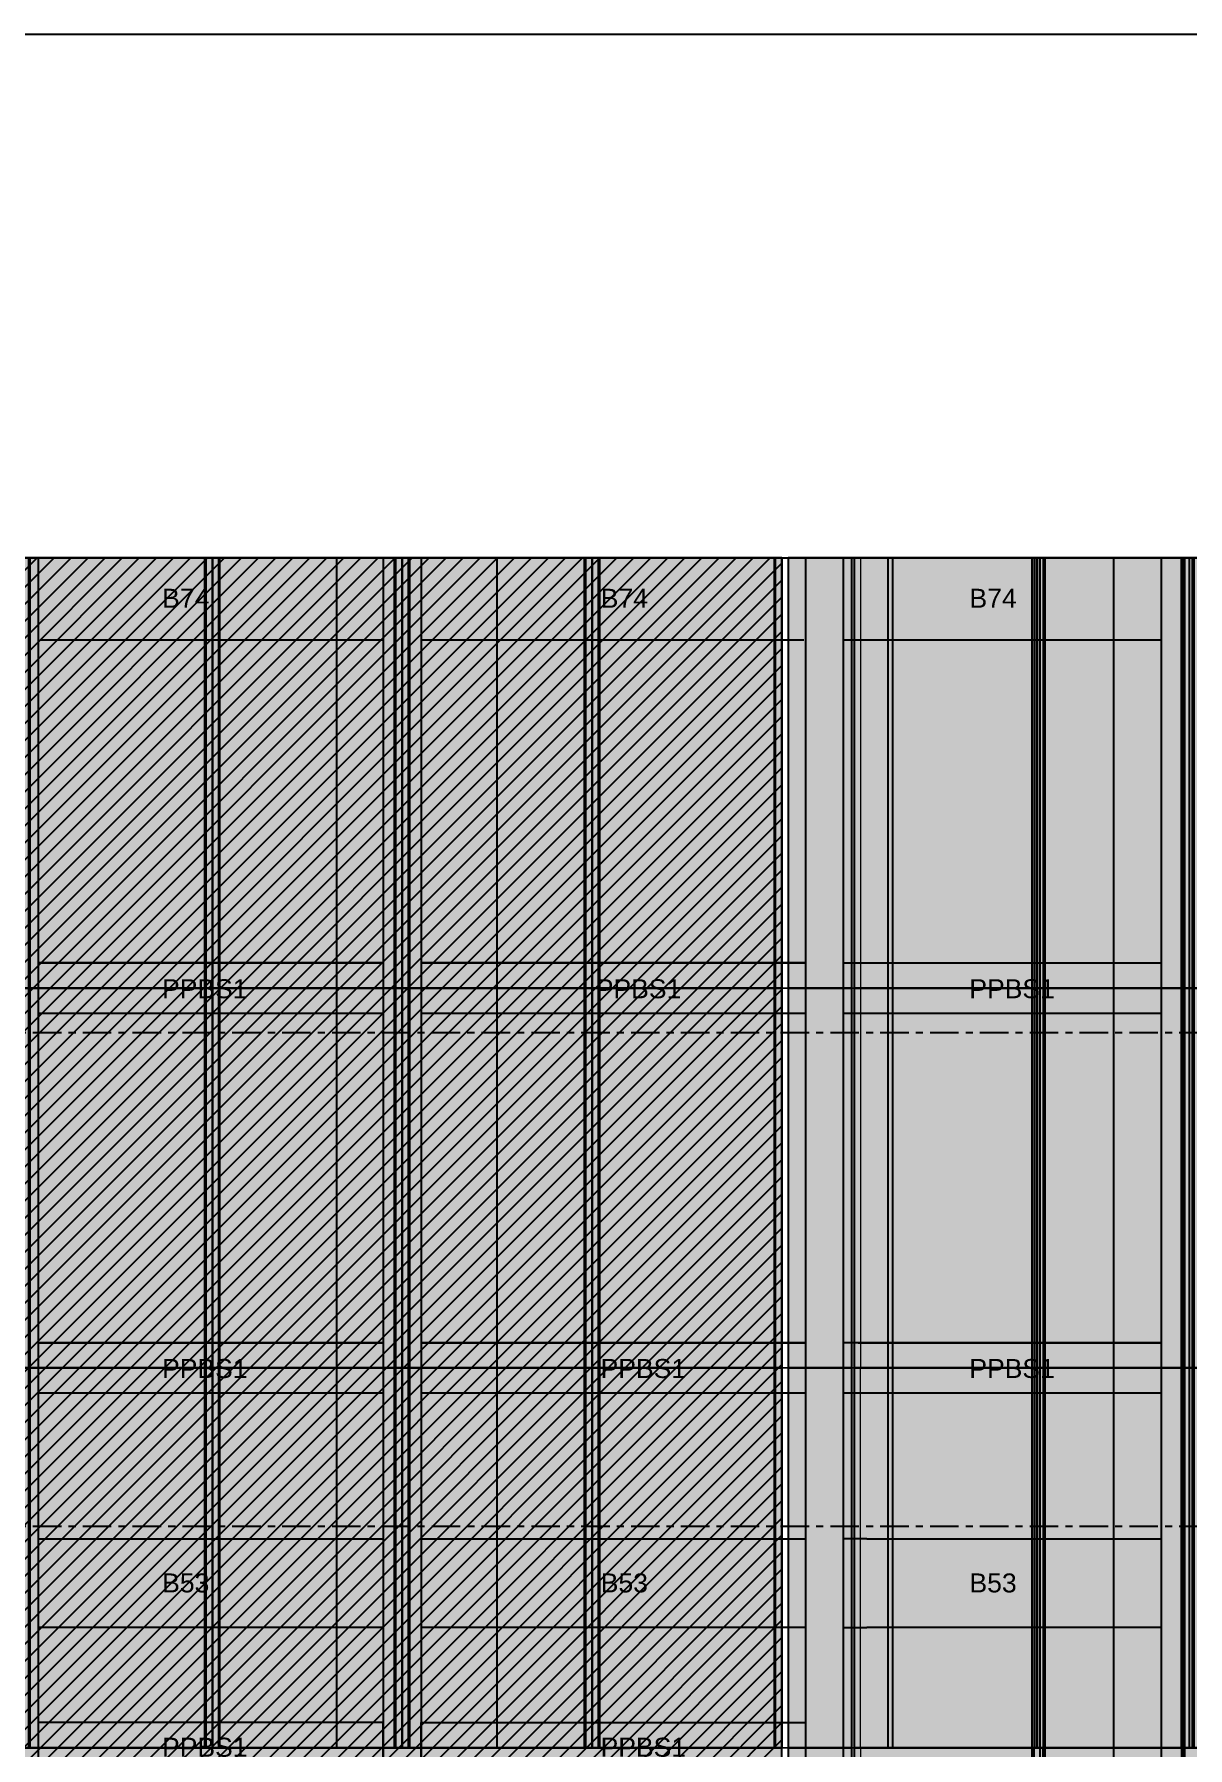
# Model space of a CAD drawing. Header units: millimetres. Extents: x 2519235 to 7246330, y 25937 to 201821.
# Drawn here: x 2960152 to 2969265, y 105290 to 118827 of the extents above; entities that cross this region are included whole.
import ezdxf
from ezdxf.enums import TextEntityAlignment as Align
from ezdxf.xclip import XClip

# ---------------------------------------------------------------- set-up
doc = ezdxf.new("R2010")
doc.units = ezdxf.units.MM
doc.header["$XCLIPFRAME"] = 0
doc.set_wipeout_variables(frame=1)
doc.linetypes.add('HIDDEN', pattern=[0.375, 0.25, -0.125])
doc.linetypes.add('TA_GL_000.90000', pattern=[2.475, 0.9, -0.225, 0.225, -0.225, 0.9])
for name, color, linetype in [('000 - 0_HIDE_OBJ_FRAMING_DEF_SUB_1', 7, 'Continuous'), ('000 - 0_SYM_DWG_GRIDLINE_MAIN_COLOR_251', 7, 'Continuous'), ('000 - CONCRETE_COL_CUT_COLOR_1', 7, 'Continuous'), ('000 - CONCRETE_COL_HATCH_', 7, 'Continuous'), ('000 - CONCRETE_COL_WIPEOUT_', 7, 'Continuous'), ('000 - CONCRETE_PRECAST_CUT_COLOR_3', 7, 'Continuous'), ('000 - CONCRETE_PRECAST_HATCH_', 7, 'Continuous'), ('000 - CONCRETE_PRECAST_MAIN_COLOR_1', 7, 'Continuous'), ('_Text-2', 7, 'Continuous'), ('_Wall-PRECAST-E1', 7, 'HIDDEN'), ('_งานโครงสร้าง', 7, 'Continuous'), ('A-GLAZ-CURT', 7, 'Continuous')]:
    doc.layers.add(name, color=color, linetype=linetype)
doc.styles.add('Arial_5', font='arial.ttf', dxfattribs={"height": 3})
doc.styles.add('TA', font='', dxfattribs={"height": 4.5})
doc.styles.get('TA').set_extended_font_data('Cordia New')

# ---------------------------------------------------------------- blocks, each defined once
blk = doc.blocks.new('DPA_Curved type C_Left - Curved Type C_Left-V87-ENTRANCE 1 - ELEVATION 1')
at = {"layer": '000 - 0_HIDE_OBJ_FRAMING_DEF_SUB_1', "color": 7}
for p, q in [((3015160, 108290), (3015223, 108290)), ((3015223, 108290), (3015262, 108290)), ((3015223, 105290), (3015223, 108290)), ((3015262, 108290), (3015287, 108290)), ((3015262, 105290), (3015262, 108290)), ((3015287, 108290), (3015301, 108290)), ((3015287, 105290), (3015287, 108290)), ((3015301, 108290), (3016026, 108290)), ((3015301, 105290), (3015301, 108290)), ((3016308, 108290), (3015337, 108290)), ((3016026, 108290), (3016385, 108290)), ((3016026, 105290), (3016026, 108290)), ((3016401, 108290), (3016308, 108290)), ((3016387, 108290), (3016362, 108290)), ((3016362, 108290), (3016401, 108290)), ((3016385, 108290), (3016387, 108290)), ((3016385, 105290), (3016385, 108290)), ((3016387, 105290), (3016387, 108290)), ((3016401, 105290), (3016401, 108290)), ((3015223, 105290), (3015160, 105290)), ((3015262, 105290), (3015223, 105290)), ((3015287, 105290), (3015262, 105290)), ((3015301, 105290), (3015287, 105290)), ((3016026, 105290), (3015301, 105290)), ((3015337, 105290), (3016308, 105290)), ((3016310, 105290), (3016026, 105290)), ((3016308, 105290), (3016401, 105290)), ((3016385, 105290), (3016311, 105290)), ((3016401, 105290), (3016362, 105290)), ((3016362, 105290), (3016387, 105290)), ((3016387, 105290), (3016385, 105290))]:
    blk.add_line(p, q, dxfattribs=at)
blk = doc.blocks.new('DPA_Curved type B - Curved Type B-V88-ENTRANCE 1 - ELEVATION 1')
at = {"layer": '000 - 0_HIDE_OBJ_FRAMING_DEF_SUB_1', "color": 7}
for p, q in [((3013952, 108290), (3014045, 108290)), ((3015071, 108290), (3013952, 108290)), ((3014045, 108290), (3014084, 108290)), ((3014084, 108290), (3014109, 108290)), ((3014084, 105290), (3014084, 108290)), ((3014109, 108290), (3014123, 108290)), ((3014109, 105290), (3014109, 108290)), ((3014123, 108290), (3014665, 108290)), ((3014123, 105290), (3014123, 108290)), ((3014665, 108290), (3015207, 108290)), ((3014665, 105290), (3014665, 108290)), ((3015223, 108290), (3015160, 108290)), ((3015208, 108290), (3015183, 108290)), ((3015183, 108290), (3015223, 108290)), ((3015207, 108290), (3015208, 108290)), ((3015207, 105290), (3015207, 108290)), ((3015208, 105290), (3015208, 108290)), ((3015223, 108290), (3015223, 105290)), ((3013952, 105290), (3015071, 105290)), ((3014045, 105290), (3013952, 105290)), ((3014084, 105290), (3014045, 105290)), ((3014109, 105290), (3014084, 105290)), ((3014123, 105290), (3014109, 105290)), ((3014665, 105290), (3014123, 105290)), ((3015207, 105290), (3014665, 105290)), ((3015160, 105290), (3015223, 105290)), ((3015223, 105290), (3015183, 105290)), ((3015183, 105290), (3015208, 105290)), ((3015208, 105290), (3015207, 105290))]:
    blk.add_line(p, q, dxfattribs=at)
blk = doc.blocks.new('DPA_Flat type A - Flat Type A-31215685-ENTRANCE 1 - ELEVATION 1')
at = {"layer": '000 - 0_HIDE_OBJ_FRAMING_DEF_SUB_1', "color": 7}
for p, q in [((3012773, 111290), (3012882, 111290)), ((3012882, 111290), (3012917, 111290)), ((3012882, 108290), (3012882, 111290)), ((3012917, 111290), (3014056, 111290)), ((3012917, 111290), (3012917, 108290)), ((3014056, 111290), (3014060, 111290)), ((3014056, 108290), (3014056, 111290)), ((3014060, 111290), (3014060, 108290)), ((3012882, 108290), (3012773, 108290)), ((3012917, 108290), (3012882, 108290)), ((3014056, 108290), (3012917, 108290)), ((3014060, 108290), (3014056, 108290))]:
    blk.add_line(p, q, dxfattribs=at)
blk = doc.blocks.new('DPA_Curved type A_Corner 1 - Curved Type A_corner 1-V39-ENTRANCE 1 - ELEVATION 1')
at = {"layer": '000 - 0_HIDE_OBJ_FRAMING_DEF_SUB_1', "color": 7}
for p, q in [((3012043, 108290), (3010543, 108290)), ((3010543, 108290), (3010593, 108290)), ((3010543, 105290), (3010543, 108290)), ((3010543, 105290), (3010543, 108290)), ((3010593, 108290), (3010603, 108290)), ((3010593, 105290), (3010593, 108290)), ((3010593, 105290), (3010593, 108290)), ((3010603, 108290), (3011983, 108290)), ((3010603, 105290), (3010603, 108290)), ((3011983, 108290), (3011993, 108290)), ((3011983, 105290), (3011983, 108290)), ((3011993, 108290), (3012043, 108290)), ((3011993, 105290), (3011993, 108290)), ((3011993, 105290), (3011993, 108290)), ((3012043, 108290), (3012043, 105290)), ((3012043, 105290), (3012043, 108290)), ((3010593, 105290), (3010543, 105290)), ((3010543, 105290), (3012043, 105290)), ((3010603, 105290), (3010593, 105290)), ((3011983, 105290), (3010603, 105290)), ((3011993, 105290), (3011983, 105290)), ((3012043, 105290), (3011993, 105290))]:
    blk.add_line(p, q, dxfattribs=at)
blk = doc.blocks.new('DPA_Curved type B - Curved Type B-V5-ENTRANCE 1 - ELEVATION 1')
at = {"layer": '000 - 0_HIDE_OBJ_FRAMING_DEF_SUB_1', "color": 7}
for p, q in [((3007543, 105290), (3007593, 105290)), ((3009043, 105290), (3007543, 105290)), ((3007543, 105290), (3007543, 102290)), ((3007543, 102290), (3007543, 105290)), ((3007593, 105290), (3007603, 105290)), ((3007593, 102290), (3007593, 105290)), ((3007593, 102290), (3007593, 105290)), ((3007603, 105290), (3008293, 105290)), ((3007603, 102290), (3007603, 105290)), ((3008293, 105290), (3008983, 105290)), ((3008293, 102290), (3008293, 105290)), ((3008983, 105290), (3008993, 105290)), ((3008983, 102290), (3008983, 105290)), ((3008993, 105290), (3009043, 105290)), ((3008993, 102290), (3008993, 105290)), ((3008993, 102290), (3008993, 105290)), ((3009043, 105290), (3009043, 102290)), ((3009043, 102290), (3009043, 105290)), ((3007543, 102290), (3009043, 102290)), ((3007593, 102290), (3007543, 102290)), ((3007603, 102290), (3007593, 102290)), ((3008293, 102290), (3007603, 102290)), ((3008983, 102290), (3008293, 102290)), ((3008993, 102290), (3008983, 102290)), ((3009043, 102290), (3008993, 102290))]:
    blk.add_line(p, q, dxfattribs=at)
blk = doc.blocks.new('DPA_Curved type C_Left - Curved Type C_Left-V40-ENTRANCE 1 - ELEVATION 1')
at = {"layer": '000 - 0_HIDE_OBJ_FRAMING_DEF_SUB_1', "color": 7}
for p, q in [((3009043, 108290), (3007543, 108290)), ((3007543, 108290), (3007593, 108290)), ((3007543, 105290), (3007543, 108290)), ((3007543, 105290), (3007543, 108290)), ((3007593, 108290), (3007603, 108290)), ((3007593, 105290), (3007593, 108290)), ((3007593, 105290), (3007593, 108290)), ((3007603, 108290), (3008527, 108290)), ((3007603, 105290), (3007603, 108290)), ((3008527, 108290), (3008983, 108290)), ((3008527, 105290), (3008527, 108290)), ((3008983, 108290), (3008993, 108290)), ((3008983, 105290), (3008983, 108290)), ((3008993, 108290), (3009043, 108290)), ((3008993, 105290), (3008993, 108290)), ((3008993, 105290), (3008993, 108290)), ((3009043, 108290), (3009043, 105290)), ((3009043, 105290), (3009043, 108290)), ((3007593, 105290), (3007543, 105290)), ((3007543, 105290), (3009043, 105290)), ((3007603, 105290), (3007593, 105290)), ((3008527, 105290), (3007603, 105290)), ((3008983, 105290), (3008527, 105290)), ((3008993, 105290), (3008983, 105290)), ((3009043, 105290), (3008993, 105290))]:
    blk.add_line(p, q, dxfattribs=at)
blk = doc.blocks.new('DPA_Curved type A_Corner 2 - Curved Type A_corner 2-V41-ENTRANCE 1 - ELEVATION 1')
at = {"layer": '000 - 0_HIDE_OBJ_FRAMING_DEF_SUB_1', "color": 7}
for p, q in [((3007543, 108290), (3006043, 108290)), ((3006043, 108290), (3006093, 108290)), ((3006043, 105290), (3006043, 108290)), ((3006043, 105290), (3006043, 108290)), ((3006093, 108290), (3006103, 108290)), ((3006093, 105290), (3006093, 108290)), ((3006093, 105290), (3006093, 108290)), ((3006103, 108290), (3007483, 108290)), ((3006103, 105290), (3006103, 108290)), ((3007483, 108290), (3007493, 108290)), ((3007483, 105290), (3007483, 108290)), ((3007493, 108290), (3007543, 108290)), ((3007493, 105290), (3007493, 108290)), ((3007493, 105290), (3007493, 108290)), ((3007543, 108290), (3007543, 105290)), ((3007543, 105290), (3007543, 108290)), ((3006093, 105290), (3006043, 105290)), ((3006043, 105290), (3007543, 105290)), ((3006103, 105290), (3006093, 105290)), ((3007483, 105290), (3006103, 105290)), ((3007493, 105290), (3007483, 105290)), ((3007543, 105290), (3007493, 105290))]:
    blk.add_line(p, q, dxfattribs=at)
blk = doc.blocks.new('DPA_Curved type A_Corner 1 - Curved Type A_corner 1-V42-ENTRANCE 1 - ELEVATION 1')
at = {"layer": '000 - 0_HIDE_OBJ_FRAMING_DEF_SUB_1', "color": 7}
for p, q in [((3012043, 111290), (3010543, 111290)), ((3010543, 111290), (3010593, 111290)), ((3010543, 108290), (3010543, 111290)), ((3010543, 108290), (3010543, 111290)), ((3010593, 111290), (3010603, 111290)), ((3010593, 108290), (3010593, 111290)), ((3010593, 108290), (3010593, 111290)), ((3010603, 111290), (3011983, 111290)), ((3010603, 108290), (3010603, 111290)), ((3011983, 111290), (3011993, 111290)), ((3011983, 108290), (3011983, 111290)), ((3011993, 111290), (3012043, 111290)), ((3011993, 108290), (3011993, 111290)), ((3011993, 108290), (3011993, 111290)), ((3012043, 111290), (3012043, 108290)), ((3012043, 108290), (3012043, 111290)), ((3010593, 108290), (3010543, 108290)), ((3010543, 108290), (3012043, 108290)), ((3010603, 108290), (3010593, 108290)), ((3011983, 108290), (3010603, 108290)), ((3011993, 108290), (3011983, 108290)), ((3012043, 108290), (3011993, 108290))]:
    blk.add_line(p, q, dxfattribs=at)
blk = doc.blocks.new('DPA_Curved type B - Curved Type B-V43-ENTRANCE 1 - ELEVATION 1')
at = {"layer": '000 - 0_HIDE_OBJ_FRAMING_DEF_SUB_1', "color": 7}
for p, q in [((3009043, 111290), (3009093, 111290)), ((3010543, 111290), (3009043, 111290)), ((3009043, 111290), (3009043, 108290)), ((3009043, 108290), (3009043, 111290)), ((3009093, 111290), (3009103, 111290)), ((3009093, 108290), (3009093, 111290)), ((3009093, 108290), (3009093, 111290)), ((3009103, 111290), (3009793, 111290)), ((3009103, 108290), (3009103, 111290)), ((3009793, 111290), (3010483, 111290)), ((3009793, 108290), (3009793, 111290)), ((3010483, 111290), (3010493, 111290)), ((3010483, 108290), (3010483, 111290)), ((3010493, 111290), (3010543, 111290)), ((3010493, 108290), (3010493, 111290)), ((3010493, 108290), (3010493, 111290)), ((3010543, 111290), (3010543, 108290)), ((3010543, 108290), (3010543, 111290)), ((3009043, 108290), (3010543, 108290)), ((3009093, 108290), (3009043, 108290)), ((3009103, 108290), (3009093, 108290)), ((3009793, 108290), (3009103, 108290)), ((3010483, 108290), (3009793, 108290)), ((3010493, 108290), (3010483, 108290)), ((3010543, 108290), (3010493, 108290))]:
    blk.add_line(p, q, dxfattribs=at)
blk = doc.blocks.new('DPA_Curved type C_Left - Curved Type C_Left-V44-ENTRANCE 1 - ELEVATION 1')
at = {"layer": '000 - 0_HIDE_OBJ_FRAMING_DEF_SUB_1', "color": 7}
for p, q in [((3009043, 111290), (3007543, 111290)), ((3007543, 111290), (3007593, 111290)), ((3007543, 108290), (3007543, 111290)), ((3007543, 108290), (3007543, 111290)), ((3007593, 111290), (3007603, 111290)), ((3007593, 108290), (3007593, 111290)), ((3007593, 108290), (3007593, 111290)), ((3007603, 111290), (3008527, 111290)), ((3007603, 108290), (3007603, 111290)), ((3008527, 111290), (3008983, 111290)), ((3008527, 108290), (3008527, 111290)), ((3008983, 111290), (3008993, 111290)), ((3008983, 108290), (3008983, 111290)), ((3008993, 111290), (3009043, 111290)), ((3008993, 108290), (3008993, 111290)), ((3008993, 108290), (3008993, 111290)), ((3009043, 111290), (3009043, 108290)), ((3009043, 108290), (3009043, 111290)), ((3007593, 108290), (3007543, 108290)), ((3007543, 108290), (3009043, 108290)), ((3007603, 108290), (3007593, 108290)), ((3008527, 108290), (3007603, 108290)), ((3008983, 108290), (3008527, 108290)), ((3008993, 108290), (3008983, 108290)), ((3009043, 108290), (3008993, 108290))]:
    blk.add_line(p, q, dxfattribs=at)
blk = doc.blocks.new('DPA_Curved type A_Corner 2 - Curved Type A_corner 2-V45-ENTRANCE 1 - ELEVATION 1')
at = {"layer": '000 - 0_HIDE_OBJ_FRAMING_DEF_SUB_1', "color": 7}
for p, q in [((3007543, 111290), (3006043, 111290)), ((3006043, 111290), (3006093, 111290)), ((3006043, 108290), (3006043, 111290)), ((3006043, 108290), (3006043, 111290)), ((3006093, 111290), (3006103, 111290)), ((3006093, 108290), (3006093, 111290)), ((3006093, 108290), (3006093, 111290)), ((3006103, 111290), (3007483, 111290)), ((3006103, 108290), (3006103, 111290)), ((3007483, 111290), (3007493, 111290)), ((3007483, 108290), (3007483, 111290)), ((3007493, 111290), (3007543, 111290)), ((3007493, 108290), (3007493, 111290)), ((3007493, 108290), (3007493, 111290)), ((3007543, 111290), (3007543, 108290)), ((3007543, 108290), (3007543, 111290)), ((3006093, 108290), (3006043, 108290)), ((3006043, 108290), (3007543, 108290)), ((3006103, 108290), (3006093, 108290)), ((3007483, 108290), (3006103, 108290)), ((3007493, 108290), (3007483, 108290)), ((3007543, 108290), (3007493, 108290))]:
    blk.add_line(p, q, dxfattribs=at)
blk = doc.blocks.new('DPA_Curved type A_Corner 1 - Curved Type A_corner 1-31495883-ENTRANCE 1 - ELEVATION 1')
at = {"layer": '000 - 0_HIDE_OBJ_FRAMING_DEF_SUB_1', "color": 7}
for p, q in [((3012043, 114690), (3010543, 114690)), ((3010543, 114690), (3010593, 114690)), ((3010543, 111290), (3010543, 114690)), ((3010543, 111290), (3010543, 114690)), ((3010593, 114690), (3010603, 114690)), ((3010593, 111290), (3010593, 114690)), ((3010593, 111290), (3010593, 114690)), ((3010603, 114690), (3011983, 114690)), ((3010603, 111290), (3010603, 114690)), ((3011983, 114690), (3011993, 114690)), ((3011983, 111290), (3011983, 114690)), ((3011993, 114690), (3012043, 114690)), ((3011993, 111290), (3011993, 114690)), ((3011993, 111290), (3011993, 114690)), ((3012043, 114690), (3012043, 111290)), ((3012043, 111290), (3012043, 114690)), ((3010593, 111290), (3010543, 111290)), ((3010543, 111290), (3012043, 111290)), ((3010603, 111290), (3010593, 111290)), ((3011983, 111290), (3010603, 111290)), ((3011993, 111290), (3011983, 111290)), ((3012043, 111290), (3011993, 111290))]:
    blk.add_line(p, q, dxfattribs=at)
blk = doc.blocks.new('DPA_Curved type B - Curved Type B-V46-ENTRANCE 1 - ELEVATION 1')
at = {"layer": '000 - 0_HIDE_OBJ_FRAMING_DEF_SUB_1', "color": 7}
for p, q in [((3009043, 114690), (3009093, 114690)), ((3010543, 114690), (3009043, 114690)), ((3009043, 114690), (3009043, 111290)), ((3009043, 111290), (3009043, 114690)), ((3009093, 114690), (3009103, 114690)), ((3009093, 111290), (3009093, 114690)), ((3009093, 111290), (3009093, 114690)), ((3009103, 114690), (3009793, 114690)), ((3009103, 111290), (3009103, 114690)), ((3009793, 114690), (3010483, 114690)), ((3009793, 111290), (3009793, 114690)), ((3010483, 114690), (3010493, 114690)), ((3010483, 111290), (3010483, 114690)), ((3010493, 114690), (3010543, 114690)), ((3010493, 111290), (3010493, 114690)), ((3010493, 111290), (3010493, 114690)), ((3010543, 114690), (3010543, 111290)), ((3010543, 111290), (3010543, 114690)), ((3009043, 111290), (3010543, 111290)), ((3009093, 111290), (3009043, 111290)), ((3009103, 111290), (3009093, 111290)), ((3009793, 111290), (3009103, 111290)), ((3010483, 111290), (3009793, 111290)), ((3010493, 111290), (3010483, 111290)), ((3010543, 111290), (3010493, 111290))]:
    blk.add_line(p, q, dxfattribs=at)
blk = doc.blocks.new('DPA_Curved type C_Left - Curved Type C_Left-31496683-ENTRANCE 1 - ELEVATION 1')
at = {"layer": '000 - 0_HIDE_OBJ_FRAMING_DEF_SUB_1', "color": 7}
for p, q in [((3009043, 114690), (3007543, 114690)), ((3007543, 114690), (3007593, 114690)), ((3007543, 111290), (3007543, 114690)), ((3007543, 111290), (3007543, 114690)), ((3007593, 114690), (3007603, 114690)), ((3007593, 111290), (3007593, 114690)), ((3007593, 111290), (3007593, 114690)), ((3007603, 114690), (3008527, 114690)), ((3007603, 111290), (3007603, 114690)), ((3008527, 114690), (3008983, 114690)), ((3008527, 111290), (3008527, 114690)), ((3008983, 114690), (3008993, 114690)), ((3008983, 111290), (3008983, 114690)), ((3008993, 114690), (3009043, 114690)), ((3008993, 111290), (3008993, 114690)), ((3008993, 111290), (3008993, 114690)), ((3009043, 114690), (3009043, 111290)), ((3009043, 111290), (3009043, 114690)), ((3007593, 111290), (3007543, 111290)), ((3007543, 111290), (3009043, 111290)), ((3007603, 111290), (3007593, 111290)), ((3008527, 111290), (3007603, 111290)), ((3008983, 111290), (3008527, 111290)), ((3008993, 111290), (3008983, 111290)), ((3009043, 111290), (3008993, 111290))]:
    blk.add_line(p, q, dxfattribs=at)
blk = doc.blocks.new('DPA_Curved type A_Corner 2 - Curved Type A_corner 2-31216937-ENTRANCE 1 - ELEVATION 1')
at = {"layer": '000 - 0_HIDE_OBJ_FRAMING_DEF_SUB_1', "color": 7}
for p, q in [((3007543, 114690), (3006043, 114690)), ((3006043, 114690), (3006093, 114690)), ((3006043, 111290), (3006043, 114690)), ((3006043, 111290), (3006043, 114690)), ((3006093, 114690), (3006103, 114690)), ((3006093, 111290), (3006093, 114690)), ((3006093, 111290), (3006093, 114690)), ((3006103, 114690), (3007483, 114690)), ((3006103, 111290), (3006103, 114690)), ((3007483, 114690), (3007493, 114690)), ((3007483, 111290), (3007483, 114690)), ((3007493, 114690), (3007543, 114690)), ((3007493, 111290), (3007493, 114690)), ((3007493, 111290), (3007493, 114690)), ((3007543, 114690), (3007543, 111290)), ((3007543, 111290), (3007543, 114690)), ((3006093, 111290), (3006043, 111290)), ((3006043, 111290), (3007543, 111290)), ((3006103, 111290), (3006093, 111290)), ((3007483, 111290), (3006103, 111290)), ((3007493, 111290), (3007483, 111290)), ((3007543, 111290), (3007493, 111290))]:
    blk.add_line(p, q, dxfattribs=at)
blk = doc.blocks.new('DPA_Curved type B - Curved Type B-31237767-ENTRANCE 1 - ELEVATION 1')
at = {"layer": '000 - 0_HIDE_OBJ_FRAMING_DEF_SUB_1', "color": 7}
for p, q in [((3013952, 105290), (3014044, 105290)), ((3015071, 105290), (3013952, 105290)), ((3014044, 105290), (3014084, 105290)), ((3014084, 105290), (3014108, 105290)), ((3014084, 103540), (3014084, 105290)), ((3014108, 105290), (3014123, 105290)), ((3014108, 103540), (3014108, 105290)), ((3014123, 105290), (3014665, 105290)), ((3014123, 103540), (3014123, 105290)), ((3014665, 105290), (3015207, 105290)), ((3014665, 103540), (3014665, 105290)), ((3015223, 105290), (3015160, 105290)), ((3015208, 105290), (3015183, 105290)), ((3015183, 105290), (3015223, 105290)), ((3015207, 105290), (3015208, 105290)), ((3015207, 103540), (3015207, 105290)), ((3015208, 103540), (3015208, 105290)), ((3015223, 105290), (3015223, 103540)), ((3014060, 103540), (3015071, 103540)), ((3014084, 103540), (3014060, 103540)), ((3014108, 103540), (3014084, 103540)), ((3014123, 103540), (3014108, 103540)), ((3014665, 103540), (3014123, 103540)), ((3015207, 103540), (3014665, 103540)), ((3015160, 103540), (3015223, 103540)), ((3015223, 103540), (3015183, 103540)), ((3015183, 103540), (3015208, 103540)), ((3015208, 103540), (3015207, 103540))]:
    blk.add_line(p, q, dxfattribs=at)
blk = doc.blocks.new('DPA_Curved type C_Left - Curved Type C_Left-V58-ENTRANCE 1 - ELEVATION 1')
at = {"layer": '000 - 0_HIDE_OBJ_FRAMING_DEF_SUB_1', "color": 7}
for p, q in [((3016308, 114690), (3015130, 114690)), ((3015130, 114690), (3015223, 114690)), ((3015223, 114690), (3015262, 114690)), ((3015223, 111290), (3015223, 114690)), ((3015262, 114690), (3015287, 114690)), ((3015262, 111290), (3015262, 114690)), ((3015287, 114690), (3015301, 114690)), ((3015287, 111290), (3015287, 114690)), ((3015301, 114690), (3016026, 114690)), ((3015301, 111290), (3015301, 114690)), ((3016026, 114690), (3016385, 114690)), ((3016026, 111290), (3016026, 114690)), ((3016401, 114690), (3016308, 114690)), ((3016387, 114690), (3016362, 114690)), ((3016362, 114690), (3016401, 114690)), ((3016385, 114690), (3016387, 114690)), ((3016385, 111290), (3016385, 114690)), ((3016387, 111290), (3016387, 114690)), ((3016401, 111290), (3016401, 114690)), ((3015223, 111290), (3015160, 111290)), ((3015262, 111290), (3015223, 111290)), ((3015287, 111290), (3015262, 111290)), ((3015301, 111290), (3015287, 111290)), ((3016026, 111290), (3015301, 111290)), ((3015337, 111290), (3016308, 111290)), ((3016385, 111290), (3016026, 111290)), ((3016308, 111290), (3016401, 111290)), ((3016401, 111290), (3016362, 111290)), ((3016362, 111290), (3016387, 111290)), ((3016387, 111290), (3016385, 111290))]:
    blk.add_line(p, q, dxfattribs=at)
blk = doc.blocks.new('DPA_Curved type B - Curved Type B-V59-ENTRANCE 1 - ELEVATION 1')
at = {"layer": '000 - 0_HIDE_OBJ_FRAMING_DEF_SUB_1', "color": 7}
for p, q in [((3013952, 114690), (3014045, 114690)), ((3015130, 114690), (3013952, 114690)), ((3014045, 114690), (3014084, 114690)), ((3014084, 114690), (3014109, 114690)), ((3014084, 111290), (3014084, 114690)), ((3014109, 114690), (3014123, 114690)), ((3014109, 111290), (3014109, 114690)), ((3014123, 114690), (3014665, 114690)), ((3014123, 111290), (3014123, 114690)), ((3014665, 114690), (3015207, 114690)), ((3014665, 111290), (3014665, 114690)), ((3015223, 114690), (3015130, 114690)), ((3015208, 114690), (3015183, 114690)), ((3015183, 114690), (3015223, 114690)), ((3015207, 114690), (3015208, 114690)), ((3015207, 111290), (3015207, 114690)), ((3015208, 111290), (3015208, 114690)), ((3015223, 114690), (3015223, 111290)), ((3013952, 111290), (3015071, 111290)), ((3014045, 111290), (3013952, 111290)), ((3014084, 111290), (3014045, 111290)), ((3014109, 111290), (3014084, 111290)), ((3014123, 111290), (3014109, 111290)), ((3014665, 111290), (3014123, 111290)), ((3015207, 111290), (3014665, 111290)), ((3015160, 111290), (3015223, 111290)), ((3015223, 111290), (3015183, 111290)), ((3015183, 111290), (3015208, 111290)), ((3015208, 111290), (3015207, 111290))]:
    blk.add_line(p, q, dxfattribs=at)
blk = doc.blocks.new('DPA_Flat type A - Flat Type A-31215675-ENTRANCE 1 - ELEVATION 1')
at = {"layer": '000 - 0_HIDE_OBJ_FRAMING_DEF_SUB_1', "color": 7}
for p, q in [((3012773, 114690), (3012882, 114690)), ((3012882, 114690), (3012917, 114690)), ((3012882, 111290), (3012882, 114690)), ((3012917, 114690), (3014056, 114690)), ((3012917, 114690), (3012917, 111290)), ((3014056, 114690), (3014060, 114690)), ((3014056, 111290), (3014056, 114690)), ((3014060, 114690), (3014060, 111290)), ((3012882, 111290), (3012773, 111290)), ((3012917, 111290), (3012882, 111290)), ((3014056, 111290), (3012917, 111290)), ((3014060, 111290), (3014056, 111290))]:
    blk.add_line(p, q, dxfattribs=at)
blk = doc.blocks.new('DPA_Curved type C_Left - Curved Type C_Left-31496682-ENTRANCE 1 - ELEVATION 1')
at = {"layer": '000 - 0_HIDE_OBJ_FRAMING_DEF_SUB_1', "color": 7}
for p, q in [((3015160, 111290), (3015223, 111290)), ((3015223, 111290), (3015262, 111290)), ((3015223, 108290), (3015223, 111290)), ((3015262, 111290), (3015287, 111290)), ((3015262, 108290), (3015262, 111290)), ((3015287, 111290), (3015301, 111290)), ((3015287, 108290), (3015287, 111290)), ((3015301, 111290), (3016026, 111290)), ((3015301, 108290), (3015301, 111290)), ((3016308, 111290), (3015337, 111290)), ((3016026, 111290), (3016385, 111290)), ((3016026, 108290), (3016026, 111290)), ((3016401, 111290), (3016308, 111290)), ((3016387, 111290), (3016362, 111290)), ((3016362, 111290), (3016401, 111290)), ((3016385, 111290), (3016387, 111290)), ((3016385, 108290), (3016385, 111290)), ((3016387, 108290), (3016387, 111290)), ((3016401, 108290), (3016401, 111290)), ((3015223, 108290), (3015160, 108290)), ((3015262, 108290), (3015223, 108290)), ((3015287, 108290), (3015262, 108290)), ((3015301, 108290), (3015287, 108290)), ((3016026, 108290), (3015301, 108290)), ((3015337, 108290), (3016308, 108290)), ((3016385, 108290), (3016026, 108290)), ((3016308, 108290), (3016401, 108290)), ((3016401, 108290), (3016362, 108290)), ((3016362, 108290), (3016387, 108290)), ((3016387, 108290), (3016385, 108290))]:
    blk.add_line(p, q, dxfattribs=at)
blk = doc.blocks.new('DPA_Curved type B - Curved Type B-V37-ENTRANCE 1 - ELEVATION 1')
at = {"layer": '000 - 0_HIDE_OBJ_FRAMING_DEF_SUB_1', "color": 7}
for p, q in [((3013952, 111290), (3014045, 111290)), ((3015071, 111290), (3013952, 111290)), ((3014045, 111290), (3014084, 111290)), ((3014084, 111290), (3014109, 111290)), ((3014084, 108290), (3014084, 111290)), ((3014109, 111290), (3014123, 111290)), ((3014109, 108290), (3014109, 111290)), ((3014123, 111290), (3014665, 111290)), ((3014123, 108290), (3014123, 111290)), ((3014665, 111290), (3015207, 111290)), ((3014665, 108290), (3014665, 111290)), ((3015223, 111290), (3015160, 111290)), ((3015208, 111290), (3015183, 111290)), ((3015183, 111290), (3015223, 111290)), ((3015207, 111290), (3015208, 111290)), ((3015207, 108290), (3015207, 111290)), ((3015208, 108290), (3015208, 111290)), ((3015223, 111290), (3015223, 108290)), ((3013952, 108290), (3015071, 108290)), ((3014045, 108290), (3013952, 108290)), ((3014084, 108290), (3014045, 108290)), ((3014109, 108290), (3014084, 108290)), ((3014123, 108290), (3014109, 108290)), ((3014665, 108290), (3014123, 108290)), ((3015207, 108290), (3014665, 108290)), ((3015160, 108290), (3015223, 108290)), ((3015223, 108290), (3015183, 108290)), ((3015183, 108290), (3015208, 108290)), ((3015208, 108290), (3015207, 108290))]:
    blk.add_line(p, q, dxfattribs=at)
blk = doc.blocks.new('DPA_CP_Entrance Louver Grill Vertical - Louver Grill Vertical Z-V33-ENTRANCE 1 - ELEVATION 1')
at = {"layer": '000 - 0_HIDE_OBJ_FRAMING_DEF_SUB_1', "color": 7}
for p, q in [((3010542, 114690), (3010592, 114690)), ((3010542, 114690), (3010592, 114690)), ((3012042, 114690), (3010542, 114690)), ((3011992, 114690), (3012042, 114690)), ((3011992, 114690), (3012042, 114690))]:
    blk.add_line(p, q, dxfattribs=at)
blk = doc.blocks.new('W-1-PP17-ENT1_REV02_20260415-155428_PP17_ENT1_EX_ELE1')
at = {"layer": '000 - 0_HIDE_OBJ_FRAMING_DEF_SUB_1', "color": 7, "lineweight": 9}
for p, q in [((11100, 111290), (11100, 114690)), ((11100, 114690), (11685, 114690)), ((11685, 114690), (11861, 114690)), ((11720, 114690), (11720, 111290)), ((11923, 114690), (11861, 114690)), ((11100, 108290), (11100, 111290)), ((11100, 111290), (11685, 111290)), ((11685, 111290), (11100, 111290)), ((11685, 111290), (11861, 111290)), ((11861, 111290), (11685, 111290)), ((11720, 111290), (11720, 108290)), ((11923, 111290), (11861, 111290)), ((11861, 111290), (11923, 111290)), ((11685, 108290), (11100, 108290)), ((11100, 105290), (11100, 108290)), ((11100, 108290), (11685, 108290)), ((11861, 108290), (11685, 108290)), ((11685, 108290), (11861, 108290)), ((11720, 105290), (11720, 108290)), ((11861, 108290), (11923, 108290)), ((11923, 108290), (11861, 108290)), ((11685, 105290), (11100, 105290)), ((11100, 102290), (11100, 105290)), ((11100, 105290), (11685, 105290)), ((11685, 105290), (11861, 105290)), ((11861, 105290), (11685, 105290)), ((11720, 105290), (11720, 102290)), ((11923, 105290), (11861, 105290)), ((11861, 105290), (11923, 105290))]:
    blk.add_line(p, q, dxfattribs=at)
at = {"layer": 'A-GLAZ-CURT', "color": 7}
for name, p in [('DPA_Curved type A_Corner 2 - Curved Type A_corner 2-31216937-ENTRANCE 1 - ELEVATION 1', (-3000943, 0)), ('DPA_Curved type C_Left - Curved Type C_Left-31496683-ENTRANCE 1 - ELEVATION 1', (-3000943, 0)), ('DPA_Curved type B - Curved Type B-V46-ENTRANCE 1 - ELEVATION 1', (-3000943, 0)), ('DPA_CP_Entrance Louver Grill Vertical - Louver Grill Vertical Z-V33-ENTRANCE 1 - ELEVATION 1', (-3000943, 0)), ('DPA_Curved type A_Corner 1 - Curved Type A_corner 1-31495883-ENTRANCE 1 - ELEVATION 1', (-3000943, 0)), ('DPA_Flat type A - Flat Type A-31215675-ENTRANCE 1 - ELEVATION 1', (-3000943, 0)), ('DPA_Curved type B - Curved Type B-V59-ENTRANCE 1 - ELEVATION 1', (-3000943, 0)), ('DPA_Curved type C_Left - Curved Type C_Left-V58-ENTRANCE 1 - ELEVATION 1', (-3000943, 0)), ('DPA_Curved type A_Corner 2 - Curved Type A_corner 2-V45-ENTRANCE 1 - ELEVATION 1', (-3000943, 0)), ('DPA_Curved type C_Left - Curved Type C_Left-V44-ENTRANCE 1 - ELEVATION 1', (-3000943, 0)), ('DPA_Curved type B - Curved Type B-V43-ENTRANCE 1 - ELEVATION 1', (-3000943, 0)), ('DPA_Curved type A_Corner 1 - Curved Type A_corner 1-V42-ENTRANCE 1 - ELEVATION 1', (-3000943, 0)), ('DPA_Flat type A - Flat Type A-31215685-ENTRANCE 1 - ELEVATION 1', (-3000943, 0)), ('DPA_Curved type B - Curved Type B-V37-ENTRANCE 1 - ELEVATION 1', (-3000943, 0)), ('DPA_Curved type C_Left - Curved Type C_Left-31496682-ENTRANCE 1 - ELEVATION 1', (-3000943, 0)), ('DPA_Curved type A_Corner 2 - Curved Type A_corner 2-V41-ENTRANCE 1 - ELEVATION 1', (-3000943, 0)), ('DPA_Curved type C_Left - Curved Type C_Left-V40-ENTRANCE 1 - ELEVATION 1', (-3000943, 0)), ('DPA_Curved type B - Curved Type B-V5-ENTRANCE 1 - ELEVATION 1', (-2999443, 3000)), ('DPA_Curved type A_Corner 1 - Curved Type A_corner 1-V39-ENTRANCE 1 - ELEVATION 1', (-3000943, 0)), ('DPA_Flat type A - Flat Type A-31215685-ENTRANCE 1 - ELEVATION 1', (-3000943, -3000)), ('DPA_Curved type B - Curved Type B-V88-ENTRANCE 1 - ELEVATION 1', (-3000943, 0)), ('DPA_Curved type C_Left - Curved Type C_Left-V87-ENTRANCE 1 - ELEVATION 1', (-3000943, 0)), ('DPA_Curved type B - Curved Type B-31237767-ENTRANCE 1 - ELEVATION 1', (-3000943, 0))]:
    blk.add_blockref(name, p, dxfattribs=at)
blk = doc.blocks.new('*U1068')
at = {"layer": '000 - 0_SYM_DWG_GRIDLINE_MAIN_COLOR_251', "color": 7, "linetype": 'ByBlock', "ltscale": 5}
blk.add_line((20, 0), (-878, 0), dxfattribs=at)
at = {"color": 7, "style": 'TA', "flags": 1}
blk.add_attdef('LOCATION', (6, -6), '', height=4.5, rotation=270, dxfattribs=at)
blk = doc.blocks.new('W-1-PP17-ENT1_REV02_20260415-160509_PP17_ENT1_ELE1_DIMS_1')
at = {"layer": '000 - 0_SYM_DWG_GRIDLINE_MAIN_COLOR_251', "color": 7, "linetype": 'TA_GL_000.90000', "xscale": 50, "yscale": 50, "zscale": 50, "rotation": 180}
for p in [(-24600, 110940), (-24600, 107040)]:
    blk.add_blockref('*U1068', p, dxfattribs=at)
blk = doc.blocks.new('W-1-PP17-ENT1_REV02_20260415-160712_PP17_ENT1_SE_ELE1')
at = {"layer": '_Wall-PRECAST-E1', "color": 7}
for points in [[(5100, 111290), (6600, 111290), (6600, 114690), (5100, 114690)], [(6600, 114690), (8100, 114690), (8100, 111290), (6600, 111290)], [(8100, 114690), (9600, 114690), (9600, 111290), (8100, 111290)], [(9600, 111290), (11100, 111290), (11100, 114690), (9600, 114690)], [(5100, 111290), (6600, 111290), (6600, 108290), (5100, 108290)], [(6600, 111290), (8100, 111290), (8100, 108290), (6600, 108290)], [(8100, 108290), (9600, 108290), (9600, 111290), (8100, 111290)], [(11100, 111290), (9600, 111290), (9600, 108290), (11100, 108290)], [(5100, 105290), (6600, 105290), (6600, 108290), (5100, 108290)], [(6600, 108290), (8100, 108290), (8100, 105290), (6600, 105290)], [(9600, 105290), (8100, 105290), (8100, 108290), (9600, 108290)], [(11100, 108290), (9600, 108290), (9600, 105290), (11100, 105290)]]:
    blk.add_lwpolyline(points, close=True, dxfattribs=at)
at = {"layer": '_งานโครงสร้าง', "color": 7, "extrusion": (-1.22465e-16, 1, 0)}
for p, q in [((5225, 114690), (4975, 114690)), ((5225, 114690), (7950, 114690)), ((7087, 114690), (7077, 114690)), ((7377, 114690), (7077, 114690)), ((7377, 114690), (7367, 114690)), ((8250, 114690), (11285, 114690)), ((11585, 114690), (14096, 114690)), ((14096, 114690), (14076, 114690)), ((7950, 114040), (5240, 114040)), ((11272, 114040), (8250, 114040)), ((14096, 114040), (11585, 114040)), ((5225, 111490), (7950, 111490)), ((8250, 111490), (11285, 111490)), ((11585, 111490), (14096, 111490)), ((5225, 108490), (7950, 108490)), ((8250, 108490), (11285, 108490)), ((11703, 108490), (11585, 108490)), ((11703, 108490), (14096, 108490)), ((5225, 106940), (5225, 100790)), ((5225, 106940), (7950, 106940)), ((8250, 106940), (11285, 106940)), ((11285, 106940), (11285, 106240)), ((11772, 106940), (11585, 106940)), ((11772, 106940), (14096, 106940)), ((7950, 106240), (5225, 106240)), ((11285, 106240), (8250, 106240)), ((11585, 106240), (11772, 106240)), ((14096, 106240), (11772, 106240))]:
    blk.add_line(p, q, dxfattribs=at)
at = {"layer": '_งานโครงสร้าง', "color": 7}
for p, q in [((5225, 114690), (5225, 100790)), ((7950, 114690), (7950, 100790)), ((7950, 114690), (8250, 114690)), ((8250, 114690), (8250, 100790)), ((11285, 114690), (11285, 100790)), ((11285, 114690), (11585, 114690)), ((11585, 114690), (11585, 100790)), ((14096, 114690), (14096, 100790)), ((14096, 114690), (14332, 114690)), ((7950, 111490), (5225, 111490)), ((11285, 111490), (8250, 111490)), ((7950, 111090), (5225, 111090)), ((11285, 111090), (8250, 111090)), ((14096, 111090), (11585, 111090)), ((7950, 108490), (5225, 108490)), ((11285, 108490), (8250, 108490)), ((14096, 108490), (11585, 108490)), ((7950, 108090), (5225, 108090)), ((11285, 108090), (8250, 108090)), ((14096, 108090), (11585, 108090))]:
    blk.add_line(p, q, dxfattribs=at)
for points in [[(7950, 105490), (5225, 105490), (5225, 105090), (7950, 105090)], [(8250, 105490), (11285, 105490), (11285, 105090), (8250, 105090)]]:
    blk.add_lwpolyline(points, close=True, dxfattribs=at)
at = {"layer": '_Text-2', "color": 7, "style": 'Arial_5'}
for s, p in [('B74', (6390, 114371)), ('B74', (9855, 114371)), ('B74', (12768, 114371)), ('PPBS1', (6540, 111286)), ('PPBS1', (9967, 111286)), ('PPBS1', (12918, 111286)), ('PPBS1', (6540, 108286)), ('PPBS1', (10005, 108286)), ('PPBS1', (12918, 108286)), ('B53', (6390, 106592)), ('B53', (9855, 106592)), ('B53', (12768, 106592)), ('PPBS1', (6540, 105294)), ('PPBS1', (10005, 105294))]:
    blk.add_text(s, height=150, dxfattribs=at).set_placement(p, align=Align.MIDDLE_CENTER)
blk = doc.blocks.new('*U1681')
at = {"layer": '000 - CONCRETE_COL_HATCH_'}
h = blk.add_hatch(dxfattribs=at)
h.set_pattern_fill('AR-CONC', scale=0.04)
h.set_pattern_definition([(50, (12000, -279306.8257), (7.28738676, -0.63756342), [0.762, -8.382]), (355, (12000, -279306.826), (-1.40973686, 7.6422738), [0.6096, -6.70562337]), (100.4514447, (12000.607, -279306.879), (5.87764988, 7.00471008), [0.64760035, -7.12360978]), (46.1842, (12000, -279304.794), (10.84316164, -1.68169312), [1.143, -12.573]), (96.6355576, (12000.904, -279304.934), (9.49616536, 9.897045), [0.97140093, -10.68542433]), (351.184151, (12000, -279304.794), (9.49616536, 9.897045), [0.9143987, -10.05838928]), (21, (12001.016, -279305.3017), (6.06457565, -4.09060793), [0.762, -8.382]), (326, (12001.016, -279305.302), (2.47208113, 7.36751864), [0.6096, -6.7056]), (71.451445, (12001.5214, -279305.6426), (8.53665677, 3.27691076), [0.64760035, -7.1235975]), (37.5, (12000, -279306.8257), (0.12354413, 3.382201555), [0, -6.62432, 0, -6.8072, 0, -6.731]), (7.5, (12000, -279306.8257), (2.6727865, 4.007222993), [0, -3.88112, 0, -6.47192, 0, -2.5654]), (327.5, (11997.7343, -279306.8257), (5.423623807, -0.22914976), [0, -2.54, 0, -7.9248, 0, -10.5156]), (317.5, (11996.7183, -279306.8257), (5.925167255, 1.01705964), [0, -3.302, 0, -5.26288, 0, -7.4676])])
h.paths.add_polyline_path([(0, 0), (6000, 0), (6000, 12400), (0, 12400)])
blk = doc.blocks.new('A$Cad1447f0')
at = {"color": 7}
blk.add_blockref('*U1681', (16500, -12000), dxfattribs=at)
at = {"layer": '000 - CONCRETE_PRECAST_HATCH_'}
h = blk.add_hatch(dxfattribs=at)
h.set_pattern_fill('ANSI31', scale=30)
h.paths.add_polyline_path([(16500, -12000), (22500, -12000), (22500, 400), (16500, 400)])
at = {"color": 7}
blk.add_lwpolyline([(16500, -12000), (22500, -12000), (22500, 400), (16500, 400)], close=True, dxfattribs=at)
at = {"layer": '000 - CONCRETE_PRECAST_CUT_COLOR_3', "color": 7}
for points in [[(16500, -3000), (18000, -3000), (18000, 400), (16500, 400)], [(18000, 400), (19500, 400), (19500, -3000), (18000, -3000)], [(19500, 400), (21000, 400), (21000, -3000), (19500, -3000)], [(21000, -3000), (22500, -3000), (22500, 400), (21000, 400)], [(16500, -3000), (18000, -3000), (18000, -6000), (16500, -6000)], [(18000, -3000), (19500, -3000), (19500, -6000), (18000, -6000)], [(19500, -6000), (21000, -6000), (21000, -3000), (19500, -3000)], [(22500, -3000), (21000, -3000), (21000, -6000), (22500, -6000)], [(16500, -9000), (18000, -9000), (18000, -6000), (16500, -6000)], [(18000, -6000), (19500, -6000), (19500, -9000), (18000, -9000)], [(21000, -9000), (19500, -9000), (19500, -6000), (21000, -6000)], [(22500, -6000), (21000, -6000), (21000, -9000), (22500, -9000)]]:
    blk.add_lwpolyline(points, close=True, dxfattribs=at)
blk = doc.blocks.new('A$Cb853d02f')
at = {"layer": 'Defpoints', "color": 7}
blk.add_lwpolyline([(773.84, 0), (0, 0), (0, 444), (773.84, 444)], close=True, dxfattribs=at)
blk = doc.blocks.new('*U1683')
at = {"layer": '000 - CONCRETE_COL_HATCH_'}
h = blk.add_hatch(dxfattribs=at)
h.set_pattern_fill('AR-CONC', scale=0.04)
h.set_pattern_definition([(50, (264882.548, -921606.8257), (7.28738676, -0.63756342), [0.762, -8.382]), (355, (264882.548, -921606.826), (-1.409736857, 7.64227381), [0.6096, -6.705623367]), (100.4514447, (264883.155, -921606.879), (5.877649884, 7.004710076), [0.64760035, -7.123609784]), (46.1842, (264882.548, -921604.794), (10.843161636, -1.68169312), [1.143, -12.573]), (96.6355576, (264883.452, -921604.934), (9.49616536, 9.89704498), [0.97140093, -10.68542433]), (351.1841512, (264882.548, -921604.794), (9.49616536, 9.89704498), [0.91439868, -10.05838928]), (21, (264883.564, -921605.3017), (6.06457565, -4.090607927), [0.762, -8.382]), (326, (264883.564, -921605.302), (2.472081134, 7.367518645), [0.6096, -6.7056]), (71.451445, (264884.0694, -921605.6426), (8.53665677, 3.276910755), [0.64760035, -7.123597504]), (37.5, (264882.548, -921606.8257), (0.12354413, 3.382201555), [0, -6.62432, 0, -6.8072, 0, -6.731]), (7.5, (264882.548, -921606.8257), (2.6727865, 4.007222993), [0, -3.88112, 0, -6.47192, 0, -2.5654]), (327.5, (264880.2823, -921606.8257), (5.423623807, -0.22914976), [0, -2.54, 0, -7.9248, 0, -10.5156]), (317.5, (264879.2663, -921606.8257), (5.925167255, 1.017059641), [0, -3.302, 0, -5.26288, 0, -7.4676])])
h.paths.add_polyline_path([(0, 0), (0, -12400), (1928, -12400), (1928, -11150), (3122, -11150), (3122, -12400), (6066, -12400), (6066, 0)])
at = {"layer": '000 - CONCRETE_COL_CUT_COLOR_1', "color": 7, "lineweight": -2}
blk.add_lwpolyline([(0, 0), (0, -12400), (1928, -12400), (1928, -11150), (3122, -11150), (3122, -12400), (6066, -12400), (6066, 0), (6066, 0), (6066, 0), (6066, 0), (6066, 0), (6066, 0), (6066, 0), (6066, 0), (6066, 0), (6066, 0), (6066, 0), (6066, 0), (6066, 0), (6066, 0), (6066, 0), (6066, 0), (6066, 0), (6066, 0), (6066, 0), (6066, 0), (6066, 0), (6066, 0), (6066, 0), (6066, 0), (6066, 0), (6066, 0), (6066, 0), (6066, 0), (6066, 0), (6066, 0), (6066, 0), (6066, 0), (6066, 0), (6066, 0), (6066, 0), (6066, 0), (6066, 0), (6066, 0), (6066, 0), (6066, 0), (6066, 0)], close=True, dxfattribs=at)
blk = doc.blocks.new('A$Ccb3f20fa')
at = {"color": 7}
blk.add_wipeout([(-747, 1090), (-747, 1190), (385, 1190), (385, 1170), (632, 1140), (632, 1090)], dxfattribs=at)
blk.add_lwpolyline([(-747, 1090), (-747, 1190), (385, 1190), (385, 1170), (632, 1140), (632, 1090)], close=True, dxfattribs=at)
for points in [[(385, 1170), (-747, 1170)], [(-546, 1090), (-546, 1140), (-747, 1164)], [(-546, 1140), (632, 1140)]]:
    blk.add_lwpolyline(points, dxfattribs=at)
blk = doc.blocks.new('*U1171')
at = {"layer": '000 - CONCRETE_COL_HATCH_'}
h = blk.add_hatch(dxfattribs=at)
h.set_pattern_fill('ANSI31', scale=0.25)
h.set_pattern_definition([(45, (227.7495, -792206.8257), (-0.5612660076, 0.5612660076), [])])
h.paths.add_polyline_path([(0, 0), (114, 0), (114, 1250), (0, 1250)])
at = {"layer": '000 - CONCRETE_COL_CUT_COLOR_1', "color": 7}
blk.add_lwpolyline([(0, 0), (114, 0), (114, 1250), (0, 1250), (0, 1250), (0, 1250), (0, 1250), (0, 1250), (0, 1250), (0, 1250), (0, 1250), (0, 1250), (0, 1250), (0, 1250), (0, 1250), (0, 1250), (0, 1250), (0, 1250), (0, 1250), (0, 1250), (0, 1250), (0, 1250), (0, 1250), (0, 1250), (0, 1250), (0, 1250), (0, 1250), (0, 1250), (0, 1250), (0, 1250), (0, 1250), (0, 1250), (0, 1250), (0, 1250), (0, 1250), (0, 1250), (0, 1250), (0, 1250), (0, 1250), (0, 1250), (0, 1250), (0, 1250), (0, 1250), (0, 1250), (0, 1250), (0, 1250), (0, 1250), (0, 1250)], close=True, dxfattribs=at)
blk = doc.blocks.new('A$C779f4605')
at = {"color": 7}
blk.add_blockref('*U1683', (0, 0), dxfattribs=at)
blk.add_lwpolyline([(3008, -12400), (3122, -12400), (3122, -11150), (3008, -11150)], close=True, dxfattribs=at)
at = {"layer": '000 - CONCRETE_PRECAST_MAIN_COLOR_1', "color": 7}
for points in [[(502, 0), (0, 0), (0, -3400), (502, -3400)], [(1928, 0), (521, 0), (521, -3400), (1928, -3400)], [(3106, 0), (1943, 0), (1943, -3400), (3106, -3400)], [(4285, 0), (3122, 0), (3122, -3400), (4285, -3400)], [(5463, 0), (4300, 0), (4300, -3400), (5463, -3400)], [(6066, 0), (5479, 0), (5479, -3400), (6066, -3400)], [(502, -3400), (0, -3400), (0, -6400), (502, -6400)], [(1928, -3400), (521, -3400), (521, -6400), (1928, -6400)], [(3106, -3400), (1943, -3400), (1943, -6400), (3106, -6400)], [(4285, -3400), (3122, -3400), (3122, -6400), (4285, -6400)], [(5463, -3400), (4300, -3400), (4300, -6400), (5463, -6400)], [(6066, -3400), (5479, -3400), (5479, -6400), (6066, -6400)], [(502, -6400), (0, -6400), (0, -9400), (502, -9400)], [(1928, -6400), (521, -6400), (521, -9400), (1928, -9400)], [(3106, -6400), (1943, -6400), (1943, -9400), (3106, -9400)], [(4285, -6400), (3122, -6400), (3122, -9400), (4285, -9400)], [(5463, -6400), (4300, -6400), (4300, -9400), (5463, -9400)], [(6066, -6400), (5479, -6400), (5479, -9400), (6066, -9400)], [(502, -9400), (0, -9400), (0, -12400), (502, -12400)], [(1928, -9400), (521, -9400), (521, -12400), (1928, -12400)], [(1943, -9400), (3106, -9400), (3106, -11150), (1943, -11150)], [(4285, -9400), (3122, -9400), (3122, -12400), (4285, -12400)], [(5463, -9400), (4300, -9400), (4300, -12400), (5463, -12400)], [(6066, -9400), (5479, -9400), (5479, -12400), (6066, -12400)]]:
    blk.add_lwpolyline(points, close=True, dxfattribs=at)
at = {"color": 7}
blk.add_blockref('*U1171', (3008, -12400), dxfattribs=at)
blk.add_blockref('A$Ccb3f20fa', (2714, -12340), dxfattribs=at)

msp = doc.modelspace()

# ---------------------------------------------------------------- block references
at = {"color": 7, "xscale": 50, "yscale": 50, "zscale": 50}
msp.add_blockref('A$Cb853d02f', (2944183.195, 96626.65), dxfattribs=at)

# ---------------------------------------------------------------- next in the draw order: block references
at = {"color": 7}
ref = msp.add_blockref('W-1-PP17-ENT1_REV02_20260415-155428_PP17_ENT1_EX_ELE1', (2954959.159, 0), dxfattribs=at)
XClip(ref).set_block_clipping_path([(-5363.4704232938, 96626.6495575323), (20426.4039006853, 118826.6489075041)])

# ---------------------------------------------------------------- next in the draw order: block references
ref = msp.add_blockref('W-1-PP17-ENT1_REV02_20260415-160712_PP17_ENT1_SE_ELE1', (2954959.159, 0), dxfattribs=at)
XClip(ref).set_block_clipping_path([(-5363.4704232886, 96626.6495575321), (20426.4039006853, 118826.6489075039)])

# ---------------------------------------------------------------- next in the draw order: block references
ref = msp.add_blockref('A$Cad1447f0', (2943559.141, 114290), dxfattribs=at)
XClip(ref).set_block_clipping_path([(4580.481147158, -17663.3504424639), (31826.421414739, 4536.6489075079)])

# ---------------------------------------------------------------- next in the draw order: block references
msp.add_blockref('A$C779f4605', (2966109.159, 114690), dxfattribs=at)

# ---------------------------------------------------------------- next in the draw order: block references
ref = msp.add_blockref('W-1-PP17-ENT1_REV02_20260415-160509_PP17_ENT1_ELE1_DIMS_1', (2954959.159, 0), dxfattribs=at)
XClip(ref).set_block_clipping_path([(-4660.891537529, 96626.6495575321), (20426.4039006853, 118826.6489075039)])

doc.saveas('drawing.dxf')
